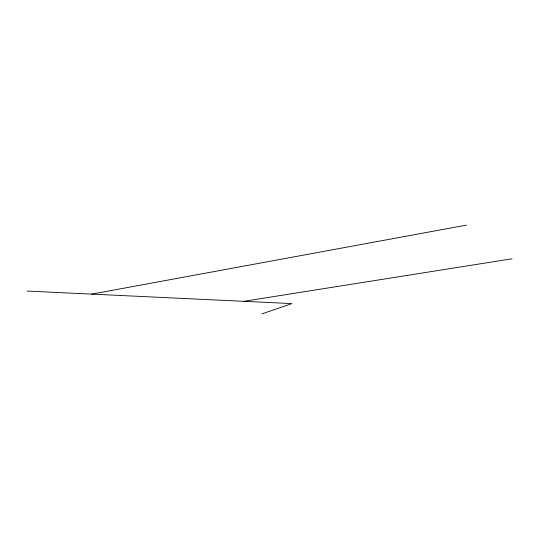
<?xml version="1.0" encoding="UTF-8"?>
<svg xmlns="http://www.w3.org/2000/svg" width="539" height="539" viewBox="0 0 539 539"><rect width="100%" height="100%" fill="white"/><g stroke="black" fill="none" stroke-linecap="round" stroke-linejoin="round"><path stroke-width="0.81" d="M261.887 313.893L291.909 303.605L26.95 291.053M91.731 294.119L466.471 225.107M243.803 301.321L512.05 258.781"/></g></svg>
